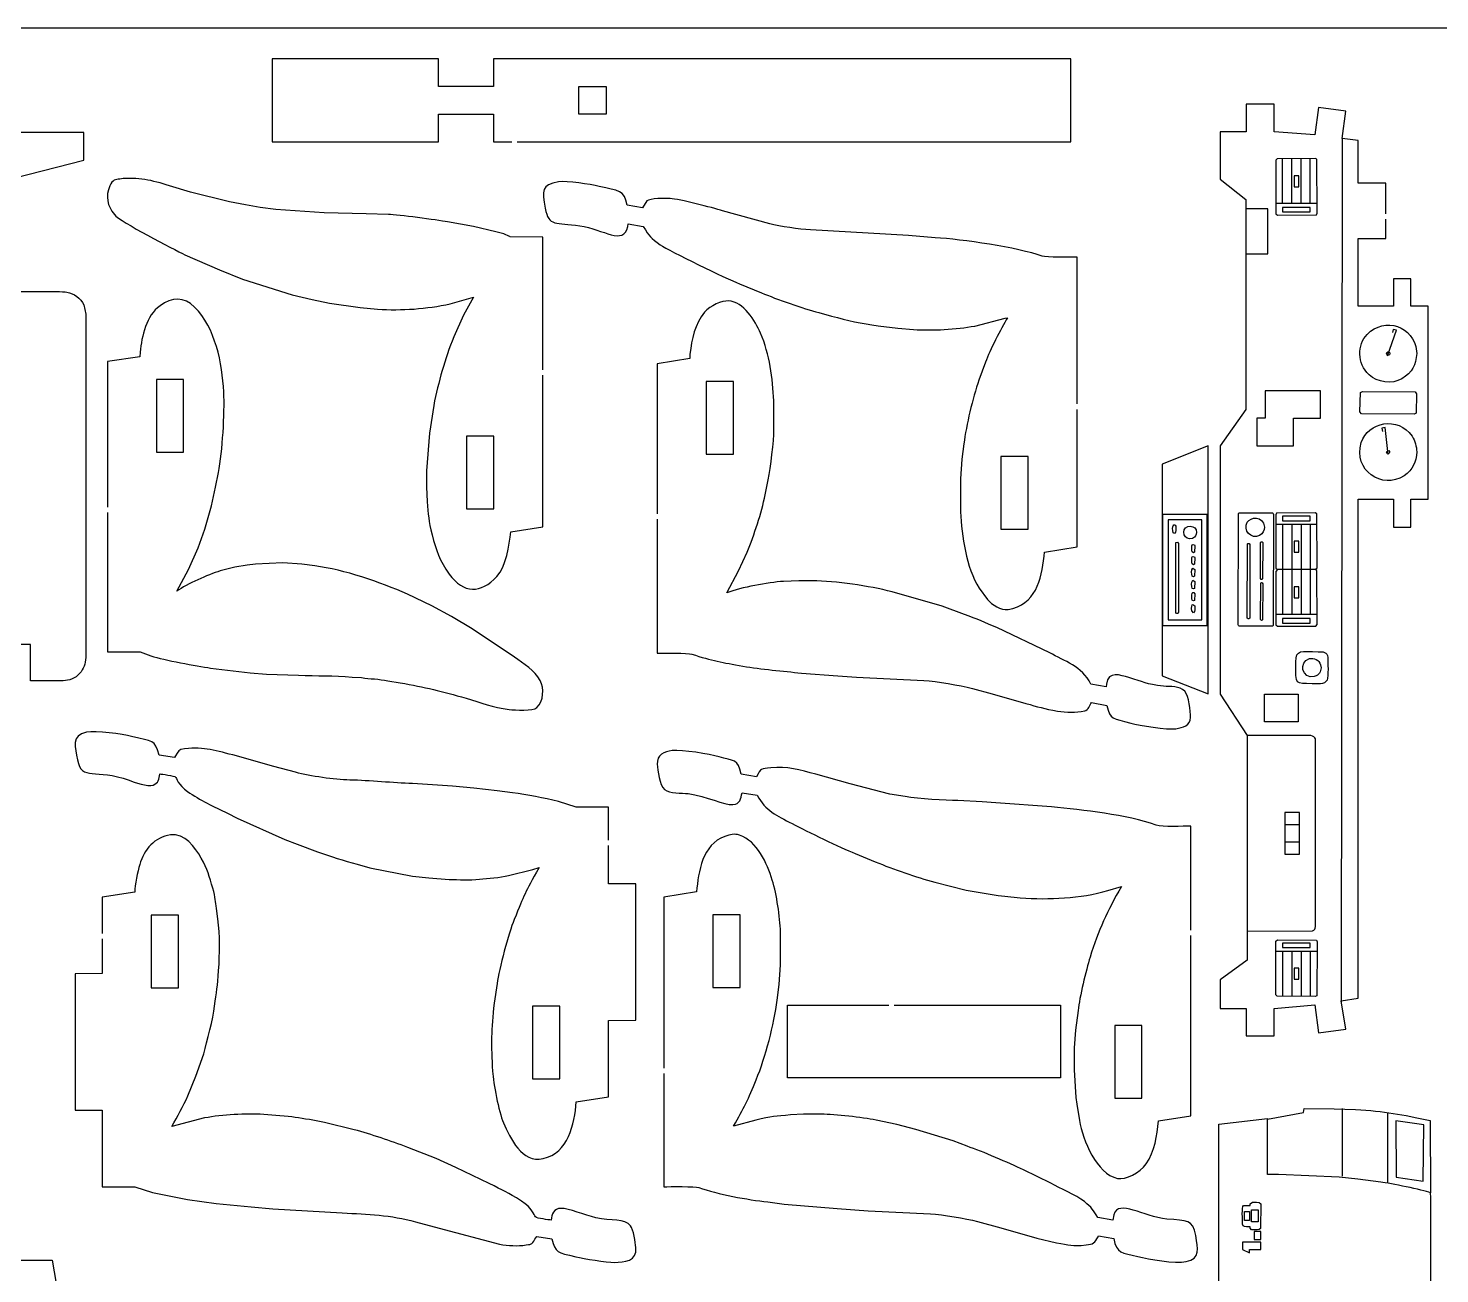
# Model space of a CAD drawing. Extents: x 16 to 596, y 60 to 440.
# Drawn here: x 173.4 to 305.3, y 323.8 to 440.3 of the extents above; entities that cross this region are included whole.
import ezdxf

# ---------------------------------------------------------------- set-up
doc = ezdxf.new("R2010")
doc.units = 0
doc.layers.get('0').update_dxf_attribs({"linetype": 'CONTINUOUS'})

msp = doc.modelspace()

# ---------------------------------------------------------------- linework, layer by layer
at = {"color": 1}
for p, q in [((596.208698, 440.268814), (16.208698, 440.268814)), ((296.208698, 429.968814), (296.133698, 349.143814)), ((290.133698, 428.068814), (290.008698, 427.918814)), ((290.008698, 427.918814), (290.033698, 422.918814)), ((293.708698, 428.093814), (290.133698, 428.068814)), ((290.658698, 423.868814), (290.658698, 428.018814)), ((291.508698, 423.868814), (291.508698, 428.018814)), ((292.383698, 423.868814), (292.383698, 428.018814)), ((293.233698, 423.868814), (293.233698, 428.018814)), ((293.858698, 428.018814), (293.708698, 428.093814)), ((293.883698, 422.968814), (293.858698, 428.018814)), ((292.158698, 426.468714), (291.733698, 426.468714)), ((291.733698, 426.468714), (291.733698, 425.443814)), ((292.158698, 425.443814), (292.158698, 426.468714)), ((291.733698, 425.443814), (292.158698, 425.443814)), ((293.883698, 423.868814), (290.008698, 423.868814)), ((289.283698, 423.368814), (287.233698, 423.368814)), ((289.283698, 419.168814), (289.283698, 423.368814)), ((290.033698, 422.918814), (290.183698, 422.793814)), ((290.183698, 422.793814), (293.808698, 422.818814)), ((293.233698, 423.518814), (290.658698, 423.518814)), ((290.658698, 423.518814), (290.658698, 423.093714)), ((290.658698, 423.093714), (293.233698, 423.093714)), ((293.233698, 423.093714), (293.233698, 423.518814)), ((293.808698, 422.818814), (293.883698, 422.968814)), ((287.233698, 419.168814), (289.283698, 419.168814)), ((300.458698, 409.618814), (301.308698, 412.043814)), ((300.983698, 412.093814), (300.933698, 411.818814)), ((301.308698, 412.043814), (300.983698, 412.093814)), ((303.183698, 410.068814), (303.208698, 409.843814)), ((297.883698, 404.393814), (297.933698, 406.193814)), ((297.933698, 406.193814), (298.108698, 406.293814)), ((298.108698, 406.293814), (303.033698, 406.268814)), ((303.033698, 406.268814), (303.158698, 406.068814)), ((303.158698, 406.068814), (303.133698, 404.268814)), ((298.033698, 404.218814), (297.883698, 404.393814)), ((302.958698, 404.193814), (298.033698, 404.218814)), ((303.133698, 404.268814), (302.958698, 404.193814)), ((300.233698, 402.943814), (299.933698, 402.868814)), ((299.933698, 402.868814), (300.008698, 402.568814)), ((300.533698, 400.393814), (300.233698, 402.943814)), ((300.358698, 400.668714), (300.583698, 400.768814)), ((300.458698, 400.493814), (300.358698, 400.668714)), ((300.583698, 400.768814), (300.658698, 400.693814)), ((283.612098, 394.793814), (279.437098, 394.793814)), ((279.437098, 394.793814), (279.437098, 384.418814)), ((283.612098, 384.418814), (283.612098, 394.793814)), ((286.508698, 384.493814), (286.533698, 394.893814)), ((286.533698, 394.893814), (286.608698, 394.943814)), ((286.608698, 394.943814), (289.708698, 394.943814)), ((289.708698, 394.943814), (289.783698, 394.893814)), ((289.783698, 394.893814), (289.808698, 394.793814)), ((289.808698, 394.793814), (289.783698, 384.418814)), ((290.083698, 394.918714), (290.008698, 394.768814)), ((290.008698, 394.768814), (290.033698, 389.768714)), ((293.708698, 394.943814), (290.083698, 394.918714)), ((293.233698, 394.643814), (290.658698, 394.643814)), ((290.658698, 394.643814), (290.658698, 394.218814)), ((293.233698, 394.218814), (293.233698, 394.643814)), ((293.858698, 394.868814), (293.708698, 394.943814)), ((293.883698, 389.818814), (293.858698, 394.868814)), ((283.112098, 394.293814), (279.962098, 394.293814)), ((279.962098, 394.293814), (279.962098, 384.943814)), ((282.562098, 393.368814), (282.612098, 393.118814)), ((283.112098, 384.943814), (283.112098, 394.293814)), ((293.883698, 393.868814), (290.008698, 393.868814)), ((290.658698, 394.218814), (293.233698, 394.218814)), ((290.658698, 393.868814), (290.658698, 385.518814)), ((291.508698, 393.868814), (291.508698, 385.518814)), ((292.383698, 393.868814), (292.383698, 385.518814)), ((293.233698, 393.868814), (293.233698, 385.518814)), ((280.537098, 393.018814), (280.437098, 393.068714)), ((280.687098, 392.168814), (280.837098, 392.218814)), ((280.687098, 385.568814), (280.687098, 392.168814)), ((280.837098, 392.218814), (280.937098, 392.093814)), ((280.937098, 392.093814), (280.937098, 385.668814)), ((282.412098, 391.968814), (282.437098, 391.868714)), ((282.437098, 391.868714), (282.412098, 391.268814)), ((287.358698, 385.118814), (287.383698, 392.068814)), ((287.383698, 392.068814), (287.408698, 392.093814)), ((287.408698, 392.093814), (287.533698, 392.093814)), ((287.533698, 392.093814), (287.583698, 391.993814)), ((287.583698, 391.993814), (287.583698, 385.118814)), ((288.583698, 392.168814), (288.658698, 392.243814)), ((288.583698, 388.818814), (288.583698, 392.168814)), ((288.658698, 392.243814), (288.733698, 392.243814)), ((288.733698, 392.243814), (288.808698, 392.168814)), ((288.808698, 392.118814), (288.783698, 388.768714)), ((288.808698, 392.168814), (288.808698, 392.118814)), ((292.158698, 392.293814), (291.733698, 392.293814)), ((291.733698, 392.293814), (291.733698, 391.268814)), ((292.158698, 391.268814), (292.158698, 392.293814)), ((282.412098, 391.268814), (282.312098, 391.218814)), ((282.412098, 390.843814), (282.437098, 390.743814)), ((282.437098, 390.743814), (282.412098, 390.143814)), ((291.733698, 391.268814), (292.158698, 391.268814)), ((282.262098, 389.768814), (282.437098, 389.643814)), ((282.412098, 390.143814), (282.312098, 390.093714)), ((282.437098, 389.643814), (282.412098, 389.018814)), ((290.183698, 389.643814), (290.008698, 389.468814)), ((290.008698, 389.468814), (290.033698, 384.468814)), ((290.033698, 389.768714), (290.183698, 389.643814)), ((293.708698, 389.643814), (290.183698, 389.643814)), ((293.708698, 389.643814), (293.883698, 389.818814)), ((293.858698, 389.568714), (293.708698, 389.643814)), ((293.883698, 384.518814), (293.858698, 389.568714)), ((282.312098, 388.968814), (282.212098, 389.018814)), ((282.262098, 388.643814), (282.437098, 388.518814)), ((282.412098, 389.018814), (282.312098, 388.968814)), ((282.437098, 388.518814), (282.412098, 387.893814)), ((288.658698, 388.718814), (288.583698, 388.818814)), ((288.583698, 385.018814), (288.608698, 388.393814)), ((288.608698, 388.393814), (288.633698, 388.418814)), ((288.633698, 388.418814), (288.658698, 388.418814)), ((288.733698, 388.718814), (288.658698, 388.718814)), ((288.658698, 388.418814), (288.683698, 388.443814)), ((288.683698, 388.443814), (288.758698, 388.418814)), ((288.783698, 388.768714), (288.733698, 388.718814)), ((288.758698, 388.418814), (288.808698, 388.318814)), ((288.808698, 388.318814), (288.783698, 384.943814)), ((292.158698, 388.043814), (291.733698, 388.043814)), ((291.733698, 388.043814), (291.733698, 386.993814)), ((292.158698, 386.993814), (292.158698, 388.043814)), ((282.312098, 387.843814), (282.212098, 387.893814)), ((282.412098, 387.893814), (282.312098, 387.843814)), ((282.412098, 386.768814), (282.312098, 386.718714)), ((282.437098, 387.393814), (282.412098, 386.768814)), ((291.733698, 386.993814), (292.158698, 386.993814)), ((282.212098, 386.343814), (282.262098, 386.393814)), ((282.262098, 386.393814), (282.437098, 386.268814)), ((293.883698, 385.443814), (290.008698, 385.443814)), ((279.437098, 384.418814), (283.612098, 384.418814)), ((279.962098, 384.943814), (283.112098, 384.943814)), ((286.533698, 384.418814), (286.508698, 384.493814)), ((286.608698, 384.343814), (286.533698, 384.418814)), ((289.708698, 384.343814), (286.608698, 384.343814)), ((287.433698, 385.043814), (287.358698, 385.118814)), ((287.508698, 385.043814), (287.433698, 385.043814)), ((287.583698, 385.118814), (287.508698, 385.043814)), ((288.633698, 384.918814), (288.583698, 385.018814)), ((288.658698, 384.918814), (288.633698, 384.918814)), ((288.683698, 384.893814), (288.658698, 384.918814)), ((288.758698, 384.918814), (288.683698, 384.893814)), ((288.783698, 384.943814), (288.758698, 384.918814)), ((289.783698, 384.418814), (289.708698, 384.343814)), ((290.033698, 384.468814), (290.183698, 384.343814)), ((290.183698, 384.343814), (293.758698, 384.368814)), ((293.233698, 385.068814), (290.658698, 385.068814)), ((290.658698, 385.068814), (290.658698, 384.643814)), ((290.658698, 384.643814), (293.233698, 384.643814)), ((293.233698, 384.643814), (293.233698, 385.068814)), ((293.758698, 384.368814), (293.883698, 384.518814)), ((294.208698, 380.743814), (294.258698, 380.468814)), ((293.308698, 374.118814), (287.358698, 374.118814)), ((293.733698, 356.268814), (293.733698, 373.818814)), ((292.233698, 366.918814), (290.858698, 366.918814)), ((290.858698, 366.918814), (290.858698, 363.043814)), ((292.233698, 363.043814), (292.233698, 366.918814)), ((292.233698, 365.768814), (290.858698, 365.768814)), ((290.858698, 365.768814), (290.858698, 364.193814)), ((292.233698, 364.193814), (292.233698, 365.768814)), ((290.858698, 364.193814), (292.233698, 364.193814)), ((290.858698, 363.043814), (292.233698, 363.043814)), ((287.358698, 355.843814), (293.458698, 355.868814)), ((290.033698, 354.893814), (290.183698, 355.018814)), ((290.183698, 355.018814), (293.808698, 354.993814)), ((293.808698, 354.993814), (293.883698, 354.843714)), ((290.008698, 349.893714), (290.033698, 354.893814)), ((293.883698, 353.943814), (290.008698, 353.943814)), ((293.233698, 354.718814), (290.658698, 354.718814)), ((290.658698, 354.718814), (290.658698, 354.293814)), ((290.658698, 354.293814), (293.233698, 354.293814)), ((290.658698, 353.943814), (290.658698, 349.793814)), ((291.508698, 353.943814), (291.508698, 349.793814)), ((292.383698, 353.943814), (292.383698, 349.793814)), ((293.233698, 354.293814), (293.233698, 354.718814)), ((293.233698, 353.943814), (293.233698, 349.793814)), ((293.883698, 354.843714), (293.858698, 349.793814)), ((292.158698, 352.368814), (291.733698, 352.368814)), ((291.733698, 352.368814), (291.733698, 351.343814)), ((292.158698, 351.343814), (292.158698, 352.368814)), ((291.733698, 351.343814), (292.158698, 351.343814)), ((290.133698, 349.743814), (290.008698, 349.893714)), ((293.708698, 349.718714), (290.133698, 349.743814)), ((293.858698, 349.793814), (293.708698, 349.718714)), ((296.208698, 339.243814), (296.208698, 332.918814)), ((289.233698, 333.093814), (289.233698, 338.243814)), ((300.458698, 338.868814), (300.458698, 332.343814)), ((303.858698, 337.718814), (301.233698, 338.093814)), ((301.233698, 338.093814), (301.258698, 332.843714)), ((303.808698, 332.468714), (303.858698, 337.718814)), ((290.283698, 333.068814), (289.233698, 333.093814)), ((295.933698, 332.818714), (290.283698, 333.068814)), ((297.683698, 332.643714), (295.933698, 332.818714)), ((299.833698, 332.368814), (297.683698, 332.643714)), ((301.258698, 332.843714), (303.808698, 332.468714)), ((287.008698, 330.168814), (287.608698, 330.193814)), ((287.608698, 330.343814), (287.833698, 330.493814)), ((287.608698, 330.193814), (287.608698, 330.343814)), ((288.608698, 330.343814), (288.583698, 328.018814)), ((287.108698, 328.768814), (287.108698, 329.618814)), ((287.108698, 329.618814), (287.558698, 329.618814)), ((287.558698, 328.768814), (287.108698, 328.768814)), ((287.558698, 329.618814), (287.558698, 328.768814)), ((287.758698, 328.643714), (287.758698, 329.768814)), ((287.758698, 329.768814), (288.383698, 329.768814)), ((288.383698, 328.643714), (287.758698, 328.643714)), ((288.383698, 329.768814), (288.383698, 328.643714)), ((287.608698, 328.068714), (287.608698, 328.193814)), ((287.758698, 327.918814), (287.608698, 328.068714)), ((288.608698, 327.743814), (288.008698, 327.743814)), ((288.008698, 327.743814), (288.008698, 327.018814)), ((288.608698, 327.018814), (288.608698, 327.743814)), ((288.608698, 326.768814), (286.908698, 326.768814)), ((286.908698, 326.768814), (286.908698, 326.068714)), ((286.908698, 326.068714), (287.558698, 325.768814)), ((287.558698, 326.068714), (288.608698, 326.068714)), ((287.558698, 325.768814), (287.558698, 326.068714)), ((288.008698, 327.018814), (288.608698, 327.018814)), ((288.608698, 326.068714), (288.608698, 326.768814))]:
    msp.add_line(p, q, dxfattribs=at)
at = {"color": 3}
for p, q in [((211.758698, 437.393714), (196.208698, 437.393714)), ((196.208698, 437.393714), (196.208698, 429.643714)), ((211.758698, 434.818814), (211.758698, 437.393714)), ((270.858698, 437.393714), (216.908698, 437.393714)), ((216.908698, 437.393714), (216.908698, 434.818814)), ((270.858698, 429.643714), (270.858698, 437.393714)), ((216.908698, 434.818814), (211.758698, 434.818814)), ((289.858698, 433.168814), (287.258698, 433.168814)), ((287.258698, 433.168814), (287.258698, 430.568814)), ((289.858698, 430.568814), (289.858698, 433.168814)), ((294.008698, 432.868814), (293.658698, 430.293814)), ((296.558698, 432.518814), (294.008698, 432.868814)), ((211.758698, 429.643714), (211.758698, 432.243814)), ((211.758698, 432.243814), (216.908698, 432.243814)), ((216.908698, 432.243814), (216.908698, 429.643714)), ((296.208698, 429.968814), (296.558698, 432.518814)), ((178.608698, 430.518814), (161.408598, 430.518814)), ((178.608698, 427.943814), (178.608698, 430.518814)), ((287.258698, 430.568814), (284.833698, 430.568814)), ((284.833698, 430.568814), (284.833698, 426.143814)), ((293.658698, 430.293814), (289.858698, 430.568814)), ((196.208698, 429.643714), (211.758698, 429.643714)), ((216.908698, 429.643714), (218.608498, 429.643714)), ((219.108498, 429.643714), (270.858698, 429.643714)), ((297.733698, 429.768814), (296.208698, 429.968814)), ((297.733698, 425.793814), (297.733698, 429.768814)), ((172.158698, 426.293814), (178.608698, 427.943814)), ((188.583698, 424.943814), (186.608698, 425.543814)), ((192.208698, 424.043814), (188.583698, 424.943814)), ((284.833698, 426.143814), (287.233698, 424.243814)), ((300.308698, 425.793814), (297.733698, 425.793814)), ((300.308698, 422.925214), (300.308698, 425.793814)), ((193.708698, 423.743814), (192.208698, 424.043814)), ((195.083698, 423.518814), (193.708698, 423.743814)), ((230.838698, 423.471114), (229.388698, 423.721114)), ((231.238698, 424.121114), (230.838698, 423.471114)), ((287.233698, 424.243814), (287.233698, 404.618814)), ((196.558698, 423.318814), (195.083698, 423.518814)), ((201.083698, 423.018814), (196.558698, 423.318814)), ((205.008698, 422.918814), (201.083698, 423.018814)), ((207.083698, 422.843814), (205.008698, 422.918814)), ((242.713698, 421.971114), (238.288698, 423.196114)), ((300.308698, 420.618814), (300.308698, 422.425214)), ((215.033698, 421.718814), (212.608698, 422.168814)), ((217.108698, 421.243814), (215.033698, 421.718814)), ((229.438698, 421.721114), (229.488698, 421.971114)), ((229.488698, 421.971114), (230.888698, 421.721114)), ((255.688698, 420.896114), (246.513698, 421.421014)), ((258.188698, 420.671114), (255.688698, 420.896114)), ((221.508698, 420.743814), (218.458698, 420.768814)), ((221.508698, 408.329114), (221.508698, 420.743814)), ((297.733698, 414.268814), (297.733698, 420.618814)), ((297.733698, 420.618814), (300.308698, 420.618814)), ((188.058698, 419.093814), (191.283698, 417.668814)), ((271.438698, 405.131714), (271.438698, 418.846014)), ((191.283698, 417.668814), (193.433698, 416.818814)), ((193.433698, 416.818814), (198.083698, 415.343814)), ((239.888698, 416.371114), (241.938698, 415.521114)), ((302.633698, 416.843814), (301.008698, 416.843814)), ((301.008698, 416.843814), (301.008698, 414.268814)), ((302.633698, 414.268814), (302.633698, 416.843814)), ((178.608698, 414.393814), (178.783698, 413.518814)), ((198.083698, 415.343814), (199.933698, 414.893814)), ((199.933698, 414.893814), (201.558698, 414.543814)), ((201.558698, 414.543814), (204.433698, 414.143814)), ((212.858698, 414.493814), (215.033698, 415.118814)), ((215.033698, 415.118814), (214.108698, 413.443814)), ((178.783698, 413.518814), (178.783698, 381.418714)), ((204.433698, 414.143814), (206.058698, 413.993814)), ((214.108698, 413.443814), (213.183698, 411.418814)), ((247.313698, 413.671114), (248.488698, 413.346114)), ((261.888698, 412.421114), (264.738698, 413.146114)), ((264.738698, 413.146114), (264.938698, 413.196114)), ((301.008698, 414.268814), (297.733698, 414.268814)), ((304.258698, 414.268814), (302.633698, 414.268814)), ((304.258698, 396.218814), (304.258698, 414.268814)), ((252.838698, 412.446114), (254.688698, 412.221114)), ((254.688698, 412.221114), (256.163698, 412.096014)), ((183.833698, 409.543814), (180.808698, 409.093814)), ((180.808698, 409.093814), (180.808698, 395.489714)), ((183.858698, 409.968814), (183.833698, 409.543814)), ((235.233698, 409.393814), (232.208698, 408.893814)), ((235.258698, 409.793814), (235.233698, 409.393814)), ((262.888698, 409.046114), (262.263698, 407.371114)), ((221.508698, 393.643814), (221.508698, 407.829114)), ((232.208698, 408.893814), (232.208698, 394.850114)), ((294.208698, 406.368814), (289.033698, 406.368814)), ((289.033698, 406.368814), (289.033698, 403.793814)), ((294.208698, 403.793814), (294.208698, 406.368814)), ((243.108698, 402.768814), (243.108698, 405.418814)), ((211.308698, 404.993814), (210.908698, 402.393814)), ((271.438698, 391.771114), (271.438698, 404.631714)), ((287.233698, 404.618814), (284.833698, 401.218814)), ((288.233698, 403.793814), (288.233698, 401.218814)), ((289.033698, 403.793814), (288.233698, 403.793814)), ((291.683698, 401.218814), (291.683698, 403.793814)), ((291.683698, 403.793814), (294.208698, 403.793814)), ((210.908698, 402.393814), (210.633698, 398.893714)), ((260.863698, 401.396114), (260.688698, 399.971114)), ((283.687098, 401.218814), (279.387098, 399.518814)), ((283.687098, 378.018814), (283.687098, 401.218814)), ((284.833698, 401.218814), (284.833698, 377.993814)), ((288.233698, 401.218814), (291.683698, 401.218814)), ((260.688698, 399.971114), (260.538698, 398.121114)), ((210.633698, 398.893714), (210.633698, 397.343814)), ((279.387098, 399.518814), (279.387098, 379.718814)), ((210.633698, 397.343814), (210.683698, 396.018814)), ((242.283698, 396.643814), (242.583698, 398.043814)), ((260.538698, 398.121114), (260.538698, 395.046114)), ((297.733698, 349.568814), (297.733698, 396.218814)), ((297.733698, 396.218814), (301.008698, 396.218814)), ((301.008698, 396.218814), (301.008698, 393.618814)), ((302.633698, 393.618814), (302.633698, 396.218814)), ((302.633698, 396.218814), (304.258698, 396.218814)), ((180.808698, 394.989714), (180.808698, 381.968814)), ((218.508698, 393.168814), (221.508698, 393.643814)), ((232.208698, 394.350114), (232.208698, 381.818714)), ((301.008698, 393.618814), (302.633698, 393.618814)), ((188.383698, 389.643814), (189.283698, 391.693814)), ((239.808698, 389.543814), (240.608698, 391.268814)), ((268.363698, 390.896114), (268.413698, 391.271114)), ((268.413698, 391.271114), (271.438698, 391.771114)), ((187.283698, 387.618814), (188.383698, 389.643814)), ((192.733698, 389.868814), (191.358698, 389.518814)), ((193.883698, 390.068814), (192.733698, 389.868814)), ((194.658698, 390.168814), (193.883698, 390.068814)), ((197.208698, 390.268814), (194.658698, 390.168814)), ((198.983698, 390.143814), (197.208698, 390.268814)), ((200.183698, 389.993814), (198.983698, 390.143814)), ((238.708698, 387.468814), (239.808698, 389.543814)), ((245.433698, 388.593814), (244.008698, 388.543814)), ((246.683698, 388.593814), (245.433698, 388.593814)), ((262.288698, 387.921114), (263.063698, 386.846114)), ((211.133698, 386.243814), (208.858698, 387.343814)), ((258.833698, 386.218814), (254.158698, 387.568814)), ((212.958698, 385.268814), (211.133698, 386.243814)), ((214.908698, 384.118814), (212.958698, 385.268814)), ((260.933698, 385.443814), (258.833698, 386.218814)), ((218.858698, 381.468814), (214.908698, 384.118814)), ((268.883698, 381.868814), (263.933698, 384.218814)), ((173.608698, 382.643814), (94.558698, 382.643814)), ((173.608698, 379.243714), (173.608698, 382.643814)), ((180.808698, 381.968814), (183.858698, 381.968814)), ((183.858698, 381.968814), (184.883698, 381.568814)), ((190.458698, 380.443814), (194.158698, 379.993814)), ((194.158698, 379.993814), (195.683698, 379.868814)), ((176.658698, 379.243714), (173.608698, 379.243714)), ((195.683698, 379.868814), (198.658698, 379.768814)), ((203.683698, 379.593814), (204.558698, 379.543814)), ((207.033698, 379.243714), (208.183698, 379.068814)), ((245.683698, 379.968814), (249.083698, 379.718814)), ((249.083698, 379.718814), (250.833698, 379.593814)), ((250.833698, 379.593814), (257.108698, 379.268814)), ((274.158698, 378.693814), (272.733698, 378.943814)), ((274.183698, 378.943814), (274.158698, 378.693814)), ((279.387098, 379.718814), (283.687098, 378.018814)), ((261.658698, 378.518814), (263.508698, 378.018814)), ((263.508698, 378.018814), (266.658698, 377.118814)), ((284.833698, 377.993814), (287.333698, 374.118814)), ((272.783698, 377.218814), (274.233698, 376.943814)), ((287.333698, 374.118814), (287.358698, 353.118814)), ((187.083698, 372.068814), (185.633698, 372.293714)), ((196.358698, 371.243814), (192.533698, 372.318814)), ((198.383698, 370.693814), (196.358698, 371.243814)), ((213.058698, 369.393814), (209.333698, 369.643814)), ((241.483698, 370.268814), (240.033698, 370.518714)), ((250.233698, 369.618814), (247.033698, 370.518714)), ((253.933698, 368.643814), (250.233698, 369.618814)), ((215.058698, 369.193814), (213.058698, 369.393814)), ((217.233698, 368.968814), (215.058698, 369.193814)), ((218.683698, 368.768814), (217.233698, 368.968814)), ((240.133698, 368.768814), (241.533698, 368.543814)), ((255.383698, 368.418814), (253.933698, 368.643814)), ((192.033698, 366.868814), (192.933698, 366.393814)), ((224.633698, 367.443814), (222.958698, 367.968814)), ((227.658698, 367.443814), (224.633698, 367.443814)), ((227.658698, 364.356314), (227.658698, 367.443814)), ((262.558698, 367.918814), (260.308698, 368.043814)), ((263.858698, 367.843814), (262.558698, 367.918814)), ((269.058698, 367.468814), (263.858698, 367.843814)), ((192.933698, 366.393814), (197.408698, 364.418814)), ((282.083698, 355.917414), (282.083698, 365.668814)), ((197.408698, 364.418814), (198.533698, 363.968714)), ((198.533698, 363.968714), (200.458698, 363.243814)), ((227.658698, 360.268814), (227.658698, 363.856314)), ((250.708698, 363.093814), (252.583698, 362.318814)), ((204.158698, 362.093814), (205.333698, 361.768814)), ((205.333698, 361.768814), (209.333698, 360.993714)), ((218.308698, 361.043814), (220.558698, 361.593814)), ((220.558698, 361.593814), (221.158698, 361.793814)), ((209.333698, 360.993714), (210.858698, 360.818814)), ((210.858698, 360.818814), (212.758698, 360.668814)), ((230.208698, 360.268814), (227.658698, 360.268814)), ((230.208698, 347.518714), (230.208698, 360.268814)), ((258.158698, 360.418814), (261.083698, 359.668814)), ((183.358698, 359.493814), (180.333698, 359.018814)), ((180.333698, 359.018814), (180.333698, 355.609614)), ((235.858698, 359.518814), (232.833698, 359.018814)), ((232.833698, 359.018814), (232.833698, 343.019414)), ((261.083698, 359.668814), (264.083698, 359.168814)), ((264.083698, 359.168814), (264.683698, 359.093814)), ((264.683698, 359.093814), (266.133698, 358.943814)), ((274.333698, 359.643814), (275.583698, 360.018814)), ((191.133698, 356.993814), (191.008698, 357.968814)), ((180.333698, 355.109614), (180.333698, 351.868814)), ((243.733698, 352.693814), (243.733698, 355.743814)), ((282.083698, 338.568714), (282.083698, 355.417414)), ((243.583698, 350.843814), (243.733698, 352.693814)), ((287.358698, 353.118814), (284.833698, 351.293814)), ((180.333698, 351.868814), (177.783698, 351.843814)), ((177.783698, 351.843814), (177.783698, 339.093814)), ((284.833698, 351.293814), (284.833698, 348.618814)), ((217.233698, 350.943814), (216.958698, 349.093714)), ((243.408698, 349.393814), (243.583698, 350.843814)), ((244.383698, 342.118814), (244.383698, 348.918714)), ((244.383698, 348.918714), (253.860798, 348.918714)), ((254.360798, 348.918714), (269.883698, 348.918714)), ((269.883698, 348.918714), (269.883698, 342.118814)), ((271.533698, 348.418814), (271.308698, 346.568814)), ((284.833698, 348.618814), (287.258698, 348.618814)), ((287.258698, 348.618814), (287.258698, 346.043814)), ((289.858698, 348.618814), (293.658698, 348.943814)), ((289.858698, 346.043814), (289.858698, 348.618814)), ((293.658698, 348.943814), (294.008698, 346.343714)), ((296.133698, 349.318714), (297.733698, 349.568814)), ((296.558698, 346.668814), (296.133698, 349.318714)), ((227.658698, 347.493714), (230.208698, 347.518714)), ((227.658698, 340.343714), (227.658698, 347.493714)), ((271.308698, 346.568814), (271.183698, 344.918714)), ((287.258698, 346.043814), (289.858698, 346.043814)), ((294.008698, 346.343714), (296.558698, 346.668814)), ((189.083698, 342.268814), (189.808698, 344.368714)), ((271.183698, 344.918714), (271.158698, 342.868814)), ((188.333698, 340.443814), (189.083698, 342.268814)), ((232.833698, 342.519414), (232.833698, 331.943814)), ((269.883698, 342.118814), (244.383698, 342.118814)), ((271.158698, 342.868814), (271.333698, 340.268814)), ((177.783698, 339.093814), (180.333698, 339.093814)), ((180.333698, 339.093814), (180.333698, 331.918814)), ((224.633698, 339.868814), (227.658698, 340.343714)), ((271.333698, 340.268814), (271.408698, 339.668814)), ((271.408698, 339.668814), (271.658698, 338.118814)), ((292.608698, 338.868814), (292.683698, 339.243814)), ((292.683698, 339.243814), (295.483698, 339.218814)), ((295.483698, 339.218814), (297.458698, 339.168714)), ((189.883698, 338.368714), (186.833698, 337.568714)), ((196.933698, 338.568714), (195.433698, 338.693814)), ((201.108698, 337.943814), (199.708698, 338.218714)), ((203.858698, 337.268814), (201.108698, 337.943814)), ((241.408698, 338.168714), (239.333698, 337.593714)), ((245.883698, 338.718814), (244.658698, 338.668814)), ((247.533698, 338.718814), (245.883698, 338.718814)), ((254.608698, 337.743814), (252.658698, 338.168714)), ((279.058698, 338.093814), (282.083698, 338.568714)), ((284.708698, 337.793714), (289.233698, 338.318814)), ((284.708698, 253.518814), (284.708698, 337.793714)), ((289.233698, 338.243814), (292.608698, 338.868814)), ((289.233698, 338.318814), (289.233698, 338.243814)), ((304.458698, 338.118814), (304.483698, 331.368814)), ((256.383698, 337.293814), (254.608698, 337.743814)), ((259.858698, 336.218714), (256.383698, 337.293814)), ((211.533698, 334.568814), (208.883698, 335.618714)), ((261.183698, 335.718814), (259.858698, 336.218714)), ((213.383698, 333.743814), (211.533698, 334.568814)), ((216.483698, 332.243714), (213.383698, 333.743814)), ((268.983698, 332.268714), (266.433698, 333.518814)), ((180.333698, 331.918814), (183.358698, 331.918814)), ((183.358698, 331.918814), (185.033698, 331.393814)), ((185.033698, 331.393814), (188.308698, 330.743814)), ((304.483698, 331.368814), (304.458698, 331.368814)), ((304.458698, 331.368814), (304.483698, 330.943814)), ((188.308698, 330.743814), (190.983698, 330.368814)), ((190.983698, 330.368814), (194.258698, 330.043714)), ((194.258698, 330.043714), (196.258698, 329.868714)), ((196.258698, 329.868714), (202.758698, 329.493714)), ((242.533698, 330.518814), (244.058698, 330.318814)), ((244.058698, 330.318814), (249.033698, 329.893814)), ((249.033698, 329.893814), (251.908698, 329.693814)), ((304.483698, 330.943814), (304.482698, 328.030214)), ((209.608698, 328.668714), (211.833698, 328.068714)), ((251.908698, 329.693814), (257.758698, 329.393814)), ((262.133698, 328.693714), (264.333698, 328.093714)), ((274.783698, 328.818814), (273.383698, 329.068714)), ((274.883698, 329.318814), (274.783698, 328.818814)), ((211.833698, 328.068714), (217.458698, 326.568814)), ((220.933698, 327.293714), (222.358698, 327.068714)), ((264.333698, 328.093714), (267.683698, 327.143814)), ((273.408698, 327.268714), (273.433698, 327.343814)), ((273.433698, 327.343814), (274.883698, 327.093714)), ((304.482698, 328.030214), (304.460298, 264.294514)), ((267.683698, 327.143814), (269.533698, 326.693714)), ((105.733698, 325.068714), (175.633698, 325.068714)), ((175.633698, 325.068714), (182.683698, 284.368814))]:
    msp.add_line(p, q, dxfattribs=at)
at = {"color": 7}
for p, q in [((224.858698, 432.243814), (224.858698, 434.818814)), ((224.858698, 434.818814), (227.433698, 434.818814)), ((227.433698, 434.818814), (227.433698, 432.243814)), ((227.433698, 432.243814), (224.858698, 432.243814)), ((187.933698, 407.418714), (185.383698, 407.418714)), ((185.383698, 407.418714), (185.383698, 400.618814)), ((187.933698, 400.618814), (187.933698, 407.418714)), ((239.333698, 407.243814), (236.783698, 407.243814)), ((236.783698, 407.243814), (236.783698, 400.443814)), ((239.333698, 400.443814), (239.333698, 407.243814)), ((216.933698, 402.118814), (214.383698, 402.118814)), ((214.383698, 402.118814), (214.383698, 395.318714)), ((216.933698, 395.318714), (216.933698, 402.118814)), ((185.383698, 400.618814), (187.933698, 400.618814)), ((236.783698, 400.443814), (239.333698, 400.443814)), ((266.863698, 400.221114), (264.313698, 400.221114)), ((264.313698, 400.221114), (264.313698, 393.421114)), ((266.863698, 393.421114), (266.863698, 400.221114)), ((214.383698, 395.318714), (216.933698, 395.318714)), ((264.313698, 393.421114), (266.863698, 393.421114)), ((288.958698, 375.418814), (288.958698, 377.993814)), ((288.958698, 377.993814), (292.108698, 377.993814)), ((292.108698, 377.993814), (292.108698, 375.418814)), ((292.108698, 375.418814), (288.958698, 375.418814)), ((187.458698, 357.343814), (184.908698, 357.343814)), ((184.908698, 357.343814), (184.908698, 350.543814)), ((187.458698, 350.543814), (187.458698, 357.343814)), ((239.958698, 357.368814), (237.408698, 357.368814)), ((237.408698, 357.368814), (237.408698, 350.568814)), ((239.958698, 350.568814), (239.958698, 357.368814)), ((184.908698, 350.543814), (187.458698, 350.543814)), ((237.408698, 350.568814), (239.958698, 350.568814)), ((223.083698, 348.818814), (220.533698, 348.818814)), ((220.533698, 348.818814), (220.533698, 342.018814)), ((223.083698, 342.018814), (223.083698, 348.818814)), ((277.508698, 347.018814), (274.958698, 347.018814)), ((274.958698, 347.018814), (274.958698, 340.218814)), ((277.508698, 340.218814), (277.508698, 347.018814)), ((220.533698, 342.018814), (223.083698, 342.018814)), ((274.958698, 340.218814), (277.508698, 340.218814))]:
    msp.add_line(p, q, dxfattribs=at)
at = {"color": 3}
for points in [[(181.958698, 426.168814), (181.572298, 426.120514), (181.299398, 426.128214), (181.033698, 425.518814)], [(186.608698, 425.543814), (185.010798, 426.041414), (183.631698, 426.377914), (181.958698, 426.168814)], [(181.033698, 425.518814), (180.613998, 424.556314), (180.805298, 423.640914), (181.458698, 422.843814)], [(222.963698, 425.896114), (221.326598, 425.633714), (221.449698, 425.064914), (221.738698, 423.446114)], [(226.763698, 425.471114), (225.914798, 425.671514), (223.805498, 426.031014), (222.963698, 425.896114)], [(229.388698, 423.721114), (229.147198, 425.170314), (228.581298, 425.042014), (226.763698, 425.471114)], [(233.413698, 424.346114), (233.019298, 424.370714), (231.481598, 424.364014), (231.238698, 424.121114)], [(238.288698, 423.196114), (237.422398, 423.481814), (234.228098, 424.295414), (233.413698, 424.346114)], [(181.458698, 422.843814), (182.008598, 422.173114), (186.993098, 419.588014), (188.058698, 419.093814)], [(212.608698, 422.168814), (211.611098, 422.318114), (207.930798, 422.843814), (207.083698, 422.843814)], [(221.738698, 423.446114), (222.053798, 421.681114), (222.709498, 422.133414), (224.963698, 421.796114)], [(218.458698, 420.768814), (218.423398, 420.777314), (217.845198, 421.099514), (217.108698, 421.243814)], [(224.963698, 421.796114), (227.191898, 421.462714), (229.059998, 419.926814), (229.438698, 421.721114)], [(230.888698, 421.721114), (231.481698, 420.772214), (231.583298, 420.667814), (232.488698, 420.021114)], [(246.513698, 421.421014), (245.522898, 421.470214), (243.671798, 421.731814), (242.713698, 421.971114)], [(232.488698, 420.021114), (233.336098, 419.415814), (238.671598, 416.859814), (239.888698, 416.371114)], [(268.188698, 418.946114), (265.897498, 419.785414), (260.639898, 420.535314), (258.188698, 420.671114)], [(271.438698, 418.846014), (270.905198, 418.854614), (268.515998, 418.826214), (268.188698, 418.946114)], [(171.058698, 415.643814), (172.031298, 415.643814), (176.399998, 415.715514), (177.008698, 415.593814)], [(177.008698, 415.593814), (177.702198, 415.455114), (178.292098, 415.041214), (178.608698, 414.393814)], [(185.733698, 414.318814), (184.416398, 413.377914), (184.038498, 411.492214), (183.858698, 409.968814)], [(188.958698, 414.193814), (187.962798, 415.189714), (186.834898, 415.105414), (185.733698, 414.318814)], [(206.058698, 413.993814), (208.330698, 413.852414), (210.634098, 414.019414), (212.858698, 414.493814)], [(238.858698, 414.768714), (238.236398, 414.807314), (237.133598, 414.318914), (236.633698, 413.718814)], [(241.858698, 411.743814), (241.342698, 412.927114), (240.309098, 414.678814), (238.858698, 414.768714)], [(241.938698, 415.521114), (243.367098, 414.947514), (245.860998, 414.034314), (247.313698, 413.671114)], [(191.683698, 406.268814), (191.535798, 408.939514), (190.920398, 412.232114), (188.958698, 414.193814)], [(236.633698, 413.718814), (235.710298, 412.610414), (235.434498, 411.200314), (235.258698, 409.793814)], [(248.488698, 413.346114), (249.969998, 412.975814), (251.308798, 412.637314), (252.838698, 412.446114)], [(264.938698, 413.196114), (264.345198, 412.146114), (263.252498, 410.149414), (262.888698, 409.046114)], [(243.108698, 405.418814), (242.976098, 407.549014), (242.719198, 409.770514), (241.858698, 411.743814)], [(256.163698, 412.096014), (257.942298, 411.984814), (260.132598, 412.093114), (261.888698, 412.421114)], [(213.183698, 411.418814), (212.324198, 409.279014), (211.768098, 407.244614), (211.308698, 404.993814)], [(262.263698, 407.371114), (261.685598, 405.654914), (261.087798, 403.189114), (260.863698, 401.396114)], [(191.183698, 398.718814), (191.561498, 400.741414), (191.797698, 404.210814), (191.683698, 406.268814)], [(242.583698, 398.043814), (242.793698, 399.168214), (243.108698, 401.659414), (243.108698, 402.768814)], [(189.283698, 391.693814), (190.224098, 394.035814), (190.724398, 396.259714), (191.183698, 398.718814)], [(210.683698, 396.018814), (210.830898, 394.771914), (210.801598, 394.227514), (211.158698, 392.893814)], [(240.608698, 391.268814), (241.256598, 392.882314), (241.965398, 394.940014), (242.283698, 396.643814)], [(260.538698, 395.046114), (260.679998, 392.776214), (261.070898, 389.869614), (262.288698, 387.921114)], [(211.158698, 392.893814), (211.540898, 391.466614), (211.853398, 390.456514), (212.758698, 389.218814)], [(217.208698, 388.993814), (218.087498, 389.956114), (218.353098, 391.923814), (218.508698, 393.168814)], [(264.988698, 385.921114), (267.590198, 386.325614), (268.087198, 388.683814), (268.363698, 390.896114)], [(191.358698, 389.518814), (190.152898, 389.143614), (188.301598, 388.345914), (187.283698, 387.618814)], [(208.858698, 387.343814), (206.252998, 388.480114), (203.009598, 389.640614), (200.183698, 389.993814)], [(212.758698, 389.218814), (214.088998, 387.400114), (215.718698, 387.362214), (217.208698, 388.993814)], [(244.008698, 388.543814), (242.529698, 388.451714), (240.070998, 387.979714), (238.708698, 387.468814)], [(254.158698, 387.568814), (251.972998, 388.115214), (248.919598, 388.593814), (246.683698, 388.593814)], [(263.063698, 386.846114), (263.503798, 386.370714), (264.314198, 385.816214), (264.988698, 385.921114)], [(263.933698, 384.218814), (262.871098, 384.645514), (262.089898, 385.054014), (260.933698, 385.443814)], [(178.783698, 381.418714), (178.748198, 380.824914), (178.611598, 380.383314), (178.208698, 379.918814)], [(184.883698, 381.568814), (186.125398, 381.185114), (189.128098, 380.642914), (190.458698, 380.443814)], [(221.258698, 379.268814), (220.748398, 380.229514), (219.710398, 380.832914), (218.858698, 381.468814)], [(232.208698, 381.818714), (232.762098, 381.814214), (235.076998, 381.862714), (235.433698, 381.743814)], [(235.433698, 381.743814), (237.336598, 381.109514), (238.274198, 380.966514), (240.208698, 380.618814)], [(272.733698, 378.943814), (271.890198, 380.630914), (270.264498, 381.079814), (268.883698, 381.868814)], [(240.208698, 380.618814), (241.914898, 380.312214), (243.965298, 380.159714), (245.683698, 379.968814)], [(276.283698, 379.543814), (275.493598, 379.769514), (274.374898, 380.221714), (274.183698, 378.943814)], [(178.208698, 379.918814), (177.811798, 379.461114), (177.247898, 379.273214), (176.658698, 379.243714)], [(198.658698, 379.768814), (200.405698, 379.706914), (201.938798, 379.738214), (203.683698, 379.593814)], [(204.558698, 379.543814), (205.358798, 379.429514), (206.160498, 379.421914), (207.033698, 379.243714)], [(208.183698, 379.068814), (210.485798, 378.638814), (212.077998, 378.291614), (214.333698, 377.618814)], [(220.958698, 376.743814), (221.584398, 377.350414), (221.650798, 378.530714), (221.258698, 379.268814)], [(257.108698, 379.268814), (258.337198, 379.200514), (260.449498, 378.842614), (261.658698, 378.518814)], [(279.508698, 378.743814), (277.840198, 378.941414), (277.685398, 379.143314), (276.283698, 379.543814)], [(281.508698, 378.268814), (281.026498, 378.807514), (280.155498, 378.667214), (279.508698, 378.743814)], [(214.333698, 377.618814), (215.716198, 377.206414), (216.841698, 376.758414), (218.358698, 376.568814)], [(282.058698, 375.818814), (282.058698, 376.413114), (281.895698, 377.836414), (281.508698, 378.268814)], [(218.358698, 376.568814), (218.896698, 376.501514), (220.607998, 376.403814), (220.958698, 376.743814)], [(266.658698, 377.118814), (267.761498, 376.842814), (268.388798, 376.616514), (269.608698, 376.418814)], [(269.608698, 376.418814), (270.468698, 376.279414), (271.297898, 376.272014), (272.158698, 376.443814)], [(272.158698, 376.443814), (272.487598, 376.509514), (272.657898, 376.946314), (272.783698, 377.218814)], [(274.233698, 376.943814), (274.576598, 375.572014), (274.742098, 375.753514), (276.458698, 375.293814)], [(276.458698, 375.293814), (277.274898, 375.075214), (279.860398, 374.636914), (280.683698, 374.768814)], [(280.683698, 374.768814), (281.304698, 374.868314), (282.058698, 375.063114), (282.058698, 375.818814)], [(178.858698, 374.443814), (177.421498, 374.162314), (177.779498, 373.023614), (178.008698, 371.843814)], [(183.058698, 374.043814), (182.221098, 374.268114), (179.747098, 374.617814), (178.858698, 374.443814)], [(185.633698, 372.293714), (185.212898, 373.837214), (185.099498, 373.497314), (183.058698, 374.043814)], [(187.658698, 372.818814), (187.441298, 372.783514), (187.174698, 372.220514), (187.083698, 372.068814)], [(192.533698, 372.318814), (190.632198, 372.767714), (189.691798, 373.148714), (187.658698, 372.818814)], [(233.608698, 372.718814), (232.842698, 372.631614), (232.154298, 372.318314), (232.208698, 371.443814)], [(237.983698, 372.143814), (237.105898, 372.394814), (234.511398, 372.821614), (233.608698, 372.718814)], [(240.033698, 370.518714), (239.795898, 371.946114), (239.300398, 371.767214), (237.983698, 372.143814)], [(178.008698, 371.843814), (178.400798, 369.825914), (179.702298, 371.104014), (182.833698, 369.943814)], [(232.208698, 371.443814), (232.245398, 370.853714), (232.401498, 369.479614), (232.883698, 369.093814)], [(242.833698, 371.118814), (241.873098, 371.012114), (241.901598, 371.102914), (241.483698, 370.268814)], [(247.033698, 370.518714), (245.560698, 370.887014), (244.309398, 371.282814), (242.833698, 371.118814)], [(182.833698, 369.943814), (183.312398, 369.766414), (184.614898, 369.306314), (185.083698, 369.493814)], [(185.083698, 369.493814), (185.570598, 369.688514), (185.651898, 370.032314), (185.708698, 370.543814)], [(185.708698, 370.543814), (185.874798, 370.518914), (187.084198, 370.374114), (187.183698, 370.243814)], [(187.183698, 370.243814), (187.222098, 370.193514), (187.435498, 369.496514), (188.308698, 368.893814)], [(203.458698, 369.968814), (202.013198, 370.002714), (199.786098, 370.318314), (198.383698, 370.693814)], [(209.333698, 369.643814), (207.527998, 369.693914), (205.338198, 369.924814), (203.458698, 369.968814)], [(188.308698, 368.893814), (189.450598, 368.105714), (190.776198, 367.458914), (192.033698, 366.868814)], [(222.958698, 367.968814), (221.605498, 368.288214), (220.063898, 368.605914), (218.683698, 368.768814)], [(232.883698, 369.093814), (233.378698, 368.697814), (234.464898, 368.779114), (235.083698, 368.693814)], [(235.083698, 368.693814), (236.825098, 368.453914), (238.464098, 367.623414), (239.283698, 367.668814)], [(239.283698, 367.668814), (239.939098, 367.705114), (240.028898, 368.244714), (240.133698, 368.768814)], [(241.533698, 368.543814), (242.341398, 367.089914), (243.349098, 366.647814), (244.808698, 365.893814)], [(260.308698, 368.043814), (259.080698, 368.096614), (256.689298, 368.184214), (255.383698, 368.418814)], [(278.833698, 365.743714), (276.117298, 366.738914), (271.965098, 367.145914), (269.058698, 367.468814)], [(244.808698, 365.893814), (246.250898, 365.148814), (249.262698, 363.674014), (250.708698, 363.093814)], [(282.083698, 365.668814), (281.384798, 365.668814), (279.413898, 365.531114), (278.833698, 365.743714)], [(186.708698, 364.843814), (185.193098, 364.608514), (184.246898, 363.487714), (183.833698, 362.068814)], [(189.583698, 362.668814), (189.025998, 363.663214), (188.026998, 365.048514), (186.708698, 364.843814)], [(238.533698, 364.693814), (236.389598, 363.945014), (236.092098, 361.386014), (235.858698, 359.518814)], [(239.883698, 364.818814), (239.407098, 364.976014), (239.038398, 364.870014), (238.533698, 364.693814)], [(242.958698, 360.618814), (242.474998, 362.172014), (241.554298, 364.267914), (239.883698, 364.818814)], [(200.458698, 363.243814), (201.682698, 362.862714), (202.895598, 362.409614), (204.158698, 362.093814)], [(183.833698, 362.068814), (183.634398, 361.384514), (183.358698, 360.178414), (183.358698, 359.493814)], [(190.658698, 359.843814), (190.340498, 360.957714), (190.177398, 361.610214), (189.583698, 362.668814)], [(221.158698, 361.793814), (219.803698, 359.340114), (219.796898, 359.317714), (218.833698, 356.918814)], [(252.583698, 362.318814), (254.298998, 361.630014), (256.379498, 360.895214), (258.158698, 360.418814)], [(212.758698, 360.668814), (213.627298, 360.668814), (214.689298, 360.588214), (215.583698, 360.693814)], [(215.583698, 360.693814), (216.417098, 360.792214), (217.448198, 360.840514), (218.308698, 361.043814)], [(243.733698, 355.743814), (243.640698, 357.237514), (243.400798, 359.199114), (242.958698, 360.618814)], [(191.008698, 357.968814), (190.879298, 358.602814), (190.916798, 358.940614), (190.658698, 359.843814)], [(266.133698, 358.943814), (268.835698, 358.775614), (271.723598, 358.868514), (274.333698, 359.643814)], [(275.583698, 360.018814), (274.267098, 357.689414), (273.453098, 355.944914), (272.658698, 353.393814)], [(191.208698, 352.143814), (191.306398, 353.713314), (191.342498, 355.433914), (191.133698, 356.993814)], [(218.833698, 356.918814), (218.324398, 355.650514), (217.399198, 352.267914), (217.233698, 350.943814)], [(272.658698, 353.393814), (272.275498, 352.163314), (271.681498, 349.671014), (271.533698, 348.418814)], [(190.833698, 348.818814), (190.990998, 350.151214), (191.117798, 350.683314), (191.208698, 352.143814)], [(189.808698, 344.368714), (190.125498, 345.551614), (190.696098, 347.652914), (190.833698, 348.818814)], [(216.958698, 349.093714), (216.668898, 346.639414), (216.655998, 345.196414), (216.808698, 342.743714)], [(241.458698, 341.943714), (242.320898, 344.090914), (243.121898, 347.099514), (243.408698, 349.393814)], [(216.808698, 342.743714), (216.882298, 341.561914), (217.358298, 339.009014), (217.833698, 337.918814)], [(239.333698, 337.593714), (240.288298, 339.282614), (240.739198, 340.151814), (241.458698, 341.943714)], [(186.833698, 337.568714), (187.359598, 338.521114), (187.906498, 339.446914), (188.333698, 340.443814)], [(221.533698, 334.568814), (223.904798, 335.095214), (224.460998, 337.795614), (224.633698, 339.868814)], [(297.458698, 339.168714), (300.202098, 338.998614), (301.796498, 338.709214), (304.458698, 338.118814)], [(195.433698, 338.693814), (193.669998, 338.791514), (191.620398, 338.680414), (189.883698, 338.368714)], [(199.708698, 338.218714), (198.678198, 338.347814), (198.060398, 338.506314), (196.933698, 338.568714)], [(217.833698, 337.918814), (218.469898, 336.459814), (219.565898, 334.132014), (221.533698, 334.568814)], [(244.658698, 338.668814), (243.246798, 338.492314), (242.931998, 338.549114), (241.408698, 338.168714)], [(252.658698, 338.168714), (251.347098, 338.413414), (248.843498, 338.718814), (247.533698, 338.718814)], [(271.658698, 338.118814), (272.023898, 336.329314), (273.225998, 333.112114), (275.233698, 332.718814)], [(277.908698, 334.068814), (278.738898, 335.264214), (278.886298, 336.714914), (279.058698, 338.093814)], [(208.883698, 335.618714), (207.243998, 336.233614), (205.548298, 336.815914), (203.858698, 337.268814)], [(266.433698, 333.518814), (265.046798, 334.170014), (262.601298, 335.241614), (261.183698, 335.718814)], [(275.233698, 332.718814), (275.996998, 332.569314), (277.323898, 333.226814), (277.908698, 334.068814)], [(219.508698, 330.593814), (218.138598, 331.471414), (217.872098, 331.549514), (216.483698, 332.243714)], [(232.833698, 331.943814), (233.361498, 331.939514), (235.763398, 331.986114), (236.083698, 331.868714)], [(236.083698, 331.868714), (237.834798, 331.226714), (240.665198, 330.726414), (242.533698, 330.518814)], [(272.133698, 330.543814), (271.286598, 331.207014), (269.873398, 331.760314), (268.983698, 332.268714)], [(220.833698, 329.118814), (220.660098, 329.330714), (220.542698, 329.931514), (219.508698, 330.593814)], [(223.183698, 329.918814), (222.544498, 329.918814), (222.345098, 329.370714), (222.283698, 328.818814)], [(226.458698, 329.043714), (225.441998, 329.274314), (223.920098, 329.918814), (223.183698, 329.918814)], [(273.383698, 329.068714), (272.972698, 329.726314), (272.815298, 330.010114), (272.133698, 330.543814)], [(279.833698, 328.918814), (277.629698, 329.104114), (275.330698, 330.824014), (274.883698, 329.318814)], [(202.758698, 329.493714), (205.154398, 329.374014), (207.285198, 329.290814), (209.608698, 328.668714)], [(222.283698, 328.818814), (222.086498, 328.848314), (220.960798, 328.963714), (220.833698, 329.118814)], [(229.708698, 328.293714), (229.190098, 329.003014), (227.882998, 328.720614), (226.458698, 329.043714)], [(257.758698, 329.393814), (258.874998, 329.332014), (261.034198, 328.988414), (262.133698, 328.693714)], [(282.533698, 327.368814), (282.253398, 328.910314), (281.726098, 328.759714), (279.833698, 328.918814)], [(219.958698, 326.493714), (220.574298, 326.589414), (220.430098, 326.519114), (220.933698, 327.293714)], [(230.208698, 326.268714), (230.158898, 326.722214), (229.974398, 327.930414), (229.708698, 328.293714)], [(272.283698, 326.493714), (272.940798, 326.563214), (273.116698, 326.671614), (273.408698, 327.268714)], [(281.633698, 324.943814), (283.012598, 325.237114), (282.755998, 326.146614), (282.533698, 327.368814)], [(217.458698, 326.568814), (218.293998, 326.430014), (219.114098, 326.362414), (219.958698, 326.493714)], [(222.358698, 327.068714), (222.720898, 325.741214), (222.826198, 325.808714), (224.583698, 325.393814)], [(228.208698, 324.868714), (229.104498, 324.868714), (230.353098, 324.953614), (230.208698, 326.268714)], [(269.533698, 326.693714), (270.716098, 326.488914), (270.986898, 326.356614), (272.283698, 326.493714)], [(274.883698, 327.093714), (275.123898, 325.653114), (275.652498, 325.808314), (277.108698, 325.418814)], [(224.583698, 325.393814), (225.395898, 325.202114), (227.410598, 324.868714), (228.208698, 324.868714)], [(277.108698, 325.418814), (278.131498, 325.145214), (280.626598, 324.729614), (281.633698, 324.943814)]]:
    msp.add_open_spline(points, degree=3, dxfattribs=at)
at = {"color": 1}
for points in [[(298.558698, 411.643814), (300.214598, 413.322314), (302.922098, 412.423114), (303.183698, 410.068814)], [(298.733698, 407.868814), (297.610498, 408.894514), (297.618998, 410.691214), (298.558698, 411.643814)], [(300.683698, 409.843814), (300.582398, 409.438514), (300.197698, 409.907214), (300.483698, 409.993814)], [(300.483698, 409.993814), (300.628298, 410.037614), (300.665498, 409.916514), (300.683698, 409.843814)], [(303.208698, 409.843814), (303.090898, 408.783914), (302.805498, 408.089614), (301.808698, 407.493814)], [(301.808698, 407.493814), (300.862398, 406.928214), (299.528298, 407.143214), (298.733698, 407.868814)], [(298.008698, 401.518814), (298.607098, 403.440514), (301.464598, 404.053914), (302.758698, 402.118814)], [(302.008698, 398.418814), (299.977498, 397.060014), (297.207298, 398.945314), (298.008698, 401.518814)], [(302.758698, 402.118814), (303.068598, 401.655314), (303.148398, 401.186014), (303.208698, 400.643814)], [(300.658698, 400.693814), (300.658698, 400.539414), (300.633598, 400.493814), (300.458698, 400.493814)], [(303.208698, 400.643814), (303.103698, 399.698914), (302.888098, 399.007114), (302.008698, 398.418814)], [(287.358698, 394.093814), (287.617898, 394.551614), (288.843798, 394.767314), (288.958698, 393.618814)], [(280.437098, 393.068714), (280.227298, 393.698614), (280.544498, 394.046514), (280.662098, 393.693814)], [(280.662098, 393.693814), (280.662098, 393.392514), (280.711798, 393.135014), (280.537098, 393.018814)], [(282.237098, 392.568814), (281.449598, 392.264514), (281.090598, 393.421414), (281.787098, 393.668714)], [(281.787098, 393.668714), (282.106298, 393.782014), (282.446698, 393.626914), (282.562098, 393.368814)], [(288.508698, 392.843814), (287.712698, 392.419714), (286.925698, 393.329114), (287.358698, 394.093814)], [(288.958698, 393.618814), (288.930198, 393.305614), (288.855998, 393.028814), (288.508698, 392.843814)], [(282.162098, 391.743814), (282.162098, 391.947014), (282.195098, 392.041114), (282.412098, 391.968814)], [(282.612098, 393.118814), (282.574698, 392.913014), (282.554498, 392.691414), (282.237098, 392.568814)], [(282.312098, 391.218814), (282.119398, 391.315114), (282.162098, 391.414714), (282.162098, 391.743814)], [(282.312098, 390.093714), (282.119598, 390.190114), (282.162098, 390.330014), (282.162098, 390.643814)], [(282.162098, 390.643814), (282.162098, 390.841714), (282.216498, 390.909014), (282.412098, 390.843814)], [(282.212098, 389.018814), (282.139798, 389.235814), (282.088898, 389.595614), (282.262098, 389.768814)], [(282.212098, 387.893814), (282.139798, 388.110814), (282.088898, 388.470614), (282.262098, 388.643814)], [(282.312098, 386.718714), (282.119598, 386.815114), (282.162098, 386.955014), (282.162098, 387.268814)], [(282.162098, 387.268814), (282.162098, 387.574714), (282.371798, 387.589714), (282.437098, 387.393814)], [(280.937098, 385.668814), (280.902798, 385.523614), (280.803498, 385.530014), (280.687098, 385.568814)], [(282.312098, 385.593814), (282.055198, 385.786514), (282.167798, 386.289714), (282.212098, 386.343814)], [(282.437098, 386.268814), (282.437098, 385.993314), (282.526498, 385.754614), (282.312098, 385.593814)], [(291.883698, 381.018814), (291.883698, 382.216114), (292.400998, 381.968814), (293.983698, 381.968814)], [(293.608698, 379.643714), (292.482198, 379.374314), (292.082398, 381.047514), (293.183698, 381.318814)], [(293.183698, 381.318814), (293.578698, 381.416114), (294.088198, 381.214314), (294.208698, 380.743814)], [(293.983698, 381.968814), (294.470898, 381.968814), (294.801698, 381.993214), (294.883698, 381.418714)], [(294.883698, 381.418714), (294.883698, 381.016414), (294.955798, 379.646214), (294.808698, 379.318814)], [(293.408698, 378.968814), (291.820998, 379.040814), (291.883698, 378.720314), (291.883698, 381.018814)], [(294.258698, 380.468814), (294.190498, 380.127814), (294.117298, 379.765314), (293.608698, 379.643714)], [(294.808698, 379.318814), (294.601498, 378.857514), (293.827098, 378.949814), (293.408698, 378.968814)], [(293.733698, 373.818814), (293.692798, 373.966614), (293.517098, 374.101614), (293.308698, 374.118814)], [(293.458698, 355.868814), (293.613398, 355.919114), (293.733698, 356.069314), (293.733698, 356.268814)], [(304.483698, 331.368814), (303.751498, 331.643014), (300.702098, 332.260214), (299.833698, 332.368814)], [(286.908698, 328.443714), (286.908698, 328.844914), (286.825698, 330.055714), (287.008698, 330.168814)], [(287.833698, 330.493814), (287.872698, 330.500214), (288.556198, 330.566314), (288.608698, 330.343814)], [(287.608698, 328.193814), (287.058298, 328.193814), (287.005698, 328.152914), (286.908698, 328.443714)], [(288.583698, 328.018814), (288.464398, 327.853414), (288.136798, 327.918814), (287.758698, 327.918814)]]:
    msp.add_open_spline(points, degree=3, dxfattribs=at)

doc.saveas('drawing.dxf')
